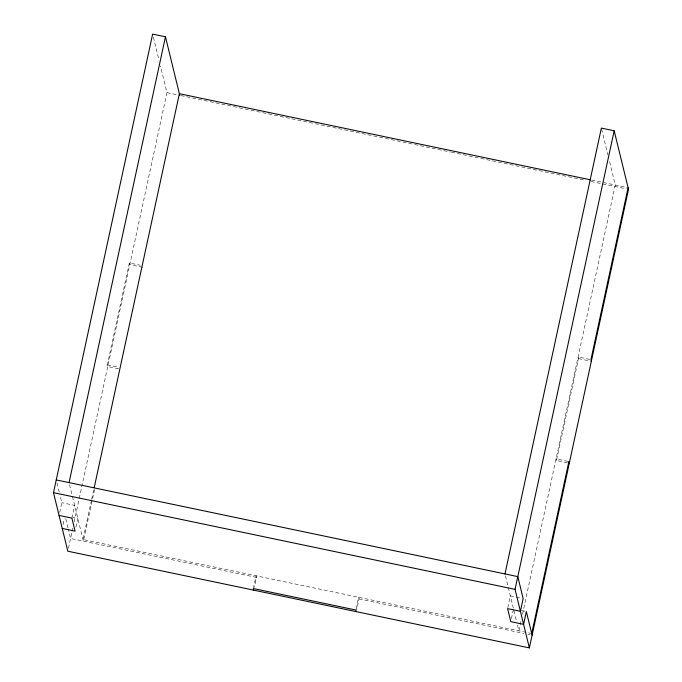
<?xml version="1.0" encoding="UTF-8"?>
<svg xmlns="http://www.w3.org/2000/svg" width="682" height="682" viewBox="0 0 682 682"><rect width="100%" height="100%" fill="white"/><g stroke="black" fill="none" stroke-linecap="round" stroke-linejoin="round"><path stroke-width="0.51" stroke-dasharray="3.41 2.56" d="M59.701 512.489L61.815 502.694L60.05 495.447M63.094 524.526L64.364 518.644M71.883 518.115L74.636 505.379L61.815 502.694M118.591 368.783L107.747 366.515L107.347 364.887L129.384 262.979L140.228 265.255M68.447 548.268L71.908 532.258M72.139 531.218L72.804 528.115M74.15 521.901L166.962 92.65L160.432 65.941M75.915 527.212L77.825 518.388L72.889 517.357M91.499 500.17L82.991 539.53L530.724 633.331M91.72 499.13L93.741 489.812M94.585 489.361L83.392 541.158L72.36 496.07M253.312 588.532L256.065 575.787L256.466 577.415L254.352 587.219M356.089 609.035L358.638 597.279L359.03 598.907L356.703 609.682M507.8 607.645L510.341 595.889L515.277 596.921M511.406 618.693L513.52 608.898M520.912 621.524L518.891 630.85L516.939 622.871M522.48 614.277L615.283 185.027L609.214 160.185M567.322 462.788L556.469 460.512L578.498 358.613L578.106 356.984L590.927 359.67M591.669 180.074L627.065 187.49M166.962 92.65L177.806 94.917M180.824 95.548L450.47 152.043M451.51 152.256L585.812 180.389M591.021 181.48L626.417 188.897M142.598 267.293L129.776 264.607L129.384 262.979M578.498 358.613L590.339 361.093M107.347 364.887L118.199 367.155M567.91 461.364L556.069 458.892L556.469 460.512M516.257 597.125L522.182 598.361M521.415 610.552L525.362 611.37M256.466 577.415L70.57 538.473L68.285 529.155M359.03 598.907L523.767 633.416M527.945 634.286L530.025 634.729M601.618 129.137L607.943 155.01M505.464 575.923L516.7 621.865M153.399 37.178L158.923 59.777M69.581 484.68L72.113 495.03M57.015 483.035L59.794 494.416M65.762 518.806L68.038 528.124"/><path stroke-width="1.02" d="M504.978 573.929L601.371 128.105L614.184 130.791L628.506 189.332L529.36 647.9L67.816 551.209L53.494 492.668L152.64 34.1L165.462 36.785L179.775 95.335M69.07 482.609L165.462 36.785M94.184 487.741L179.383 93.707L590.621 179.86M529.36 647.9L515.038 589.35L614.184 130.791M531.713 633.535L568.89 461.578L569.291 463.197M628.105 187.712L590.927 359.67L591.32 361.298M56.248 479.923L517.8 576.614L523.162 598.574L520.409 611.311L507.587 608.625L510.767 621.634L523.588 624.32L526.342 611.583L532.113 635.164M53.494 492.668L515.038 589.35M59.061 515.43L71.883 518.115L75.063 531.125L62.25 528.439M356.277 611.643L355.876 610.015L253.312 588.532L253.713 590.152"/></g></svg>
